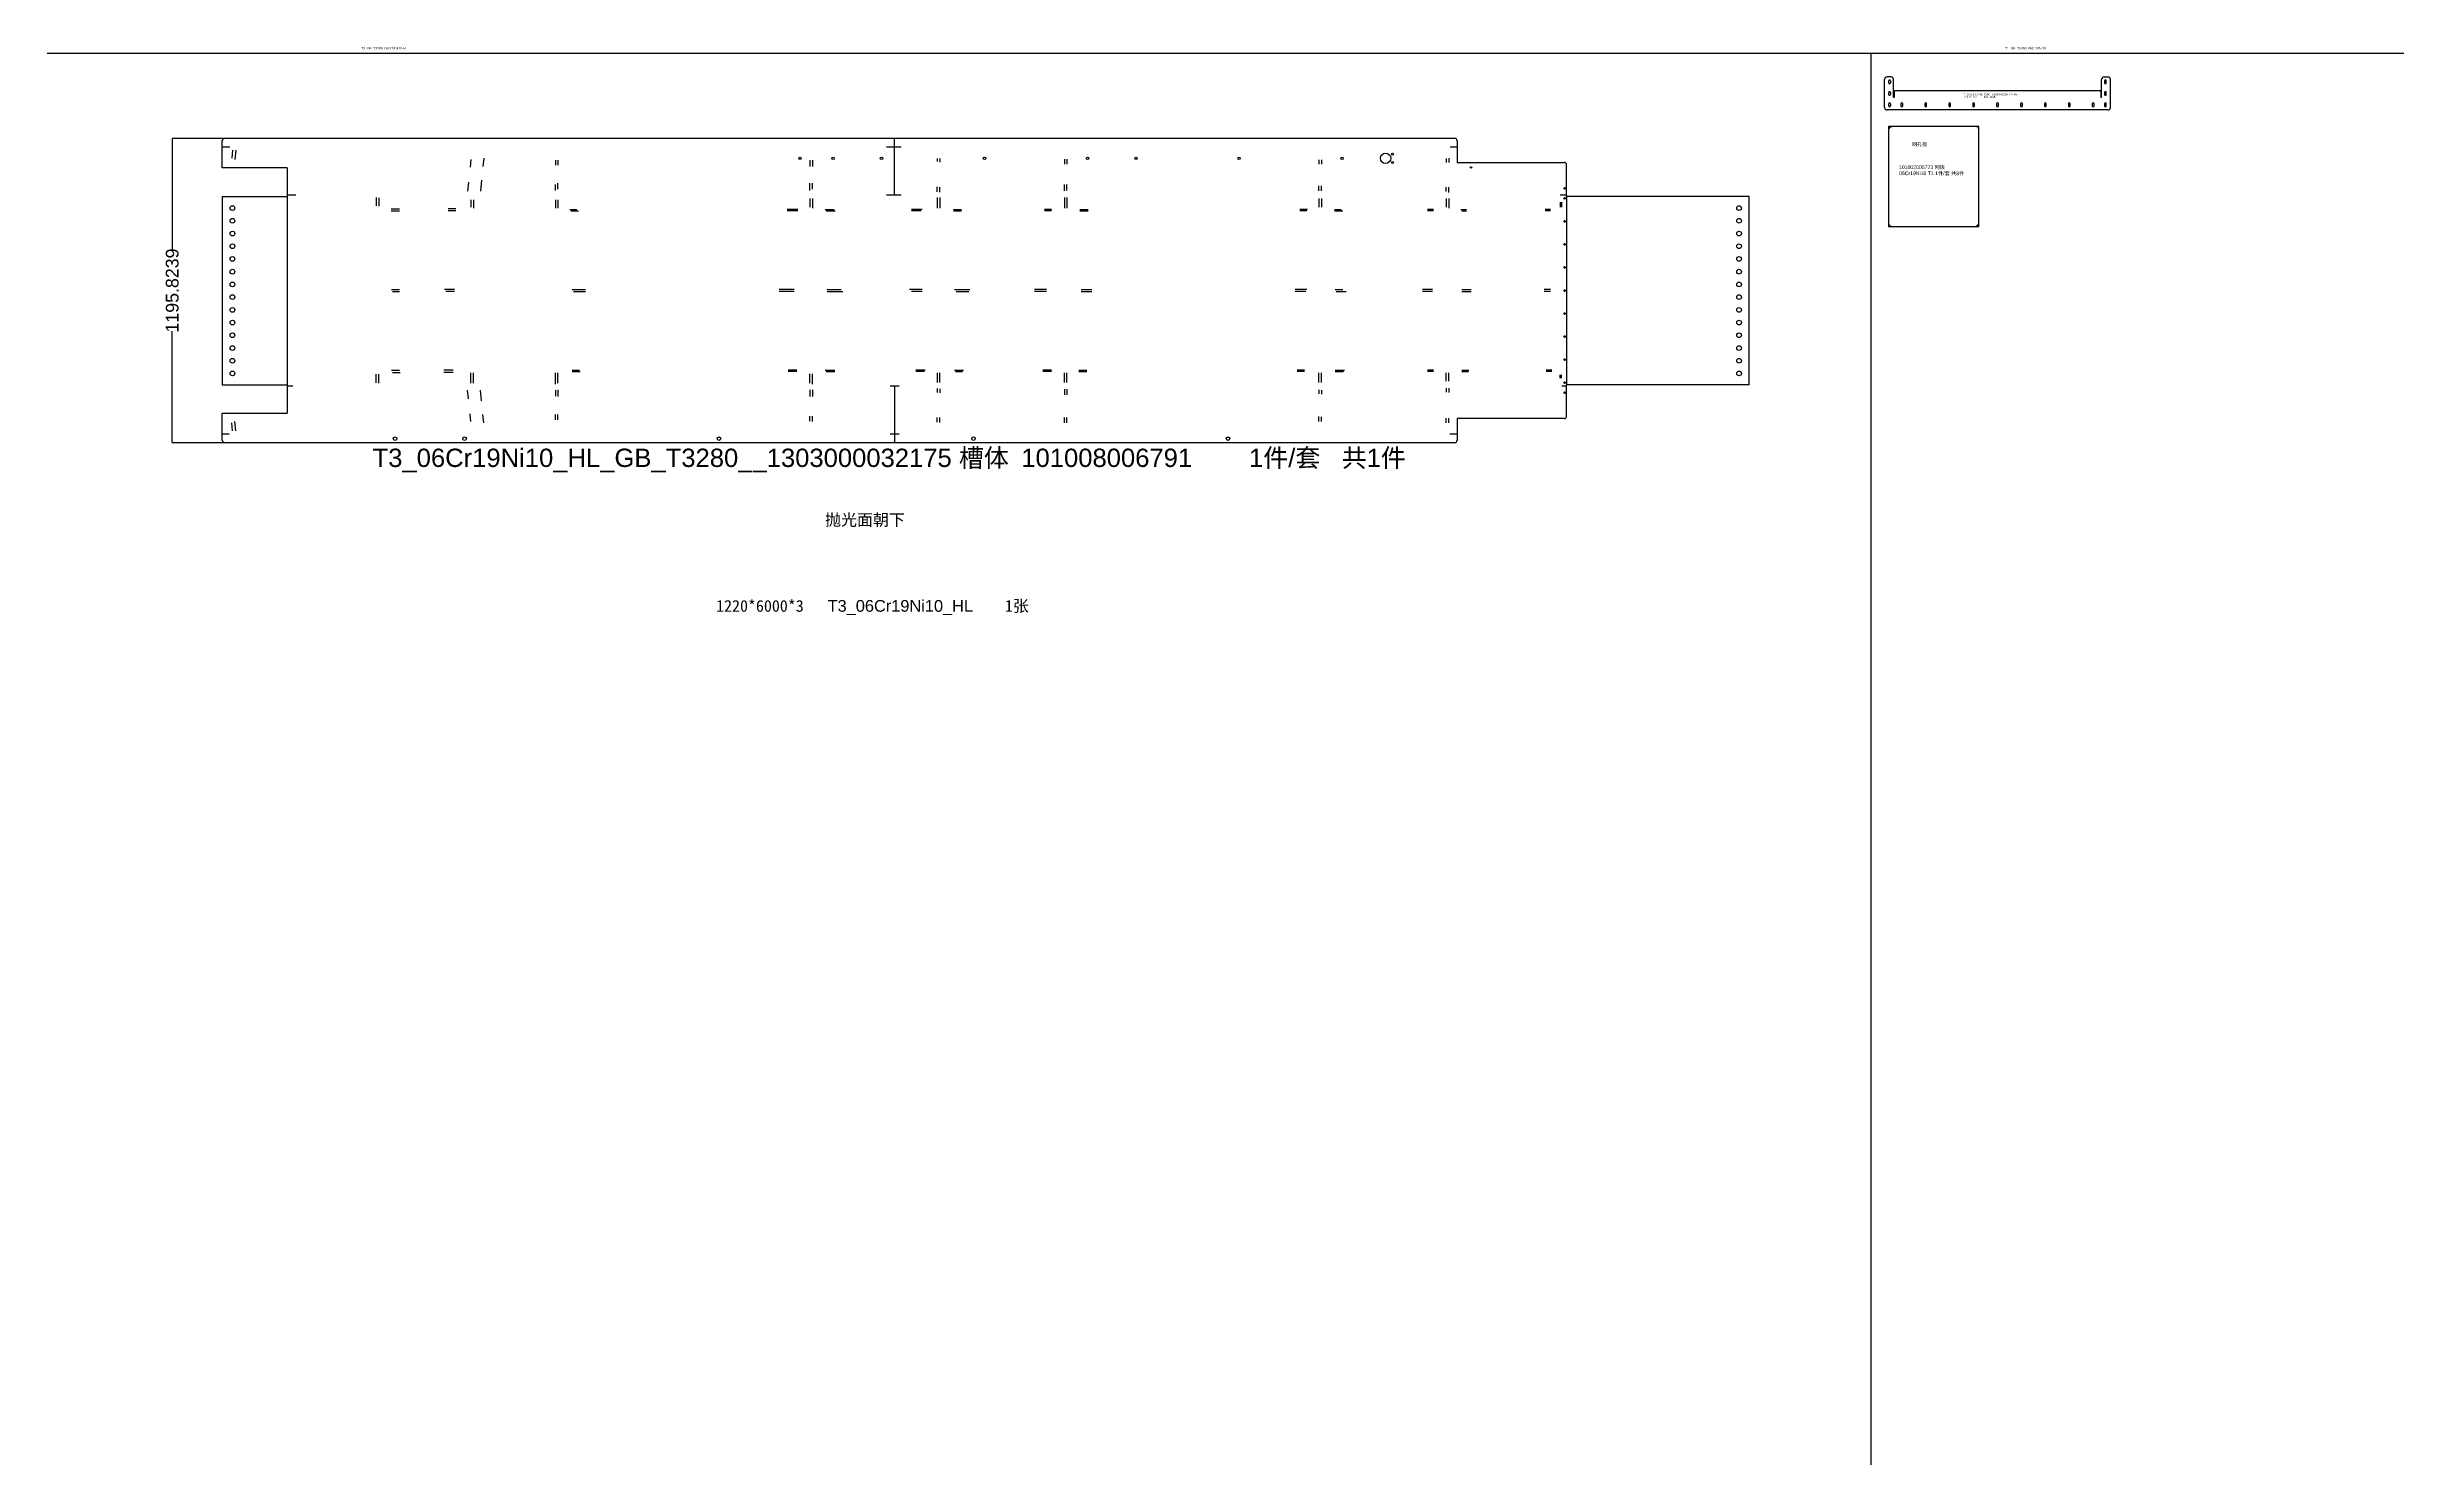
# Model space of a CAD drawing. Extents: x -15495 to 21573, y -5484 to 3275.
# Drawn here: x -15495 to -6261, y -2959 to 2613 of the extents above; entities that cross this region are included whole.
import ezdxf

# ---------------------------------------------------------------- set-up
doc = ezdxf.new("R2010")
doc.units = 0
doc.header["$MEASUREMENT"] = 0
doc.layers.get('0').update_dxf_attribs({"linetype": 'CONTINUOUS'})
doc.layers.get('DEFPOINTS').update_dxf_attribs({"linetype": 'CONTINUOUS'})
doc.layers.add('粗实线', color=7, linetype='CONTINUOUS')
doc.styles.get("Standard").update_dxf_attribs({"font": 'arial.ttf'})
doc.dimstyles.new('AM_ANSI', dxfattribs={"dimtxt": 50, "dimasz": 0.12, "dimexe": 0.1, "dimexo": 0.05, "dimgap": 0.06, "dimtad": 0, "dimtoh": 1, "dimdec": 4, "dimzin": 7, "dimtxsty": 'STANDARD', "dimcen": 0, "dimclrd": 256, "dimclre": 256, "dimclrt": 2, "dimazin": 3, "dimtp": 0.1, "dimtm": 0.1, "dimtfac": 0.71, "dimtdec": 4, "dimtofl": 0, "dimtmove": 0, "dimatfit": 3, "dimtolj": 1, "dimtzin": 7})

# ---------------------------------------------------------------- blocks, each defined once
blk = doc.blocks.new('*D16')
at = {"linetype": 'BYBLOCK'}
for p, q in [((-14407.1, 2254.2), (-15003.3, 2254.2)), ((-15003.2, 2254.1), (-15003.2, 1816.1)), ((-15003.2, 1058.5), (-15003.2, 1496.5)), ((-14407.1, 1058.4), (-15003.3, 1058.4))]:
    blk.add_line(p, q, dxfattribs=at)
for points in [[(-15003.2, 2254.1), (-15003.2, 2254.1), (-15003.2, 2254.2)], [(-15003.2, 1058.5), (-15003.2, 1058.5), (-15003.2, 1058.4)]]:
    blk.add_solid(points)
at = {"layer": 'DEFPOINTS', "color": 0}
for p in [(-15003.2, 2254.2), (-14407.1, 2254.2), (-14407.1, 1058.4)]:
    blk.add_point(p, dxfattribs=at)
at = {"color": 2, "insert": (-15003.2, 1656.3), "char_height": 50, "attachment_point": 5, "rotation": 90}
blk.add_mtext('\\A1;1195.8239', dxfattribs=at)
blk = doc.blocks.new('101002005773_网板_06CR19NI10')
at = {"color": 7, "linetype": 'CONTINUOUS'}
for p, q in [((31235, 28062.9), (31235, 27669.9)), ((31590, 28062.9), (31235, 28062.9)), ((31590, 27669.9), (31590, 28062.9)), ((31235, 27669.9), (31590, 27669.9))]:
    blk.add_line(p, q, dxfattribs=at)
at = {"color": 6}
for p, q in [((31238, 28060.9), (31247.1, 28060.9)), ((31238, 28060.9), (31238, 28053)), ((31587, 28060.9), (31580.7, 28060.9)), ((31587, 28060.9), (31587, 28054.8)), ((31238, 27671.9), (31238, 27678.4)), ((31238, 27671.9), (31244.6, 27671.9)), ((31587, 27671.9), (31580.5, 27671.9)), ((31587, 27671.9), (31587, 27678.7))]:
    blk.add_line(p, q, dxfattribs=at)
at = {"color": 2, "insert": (31326.6, 27999.8), "char_height": 14.4, "width": 73.898, "attachment_point": 1}
blk.add_mtext('{\\fSimSun|b0|i0|c134|p2;网孔板}', dxfattribs=at)
at = {"color": 3, "insert": (31276.3, 27909.6), "char_height": 14.4, "width": 290.524, "attachment_point": 1}
blk.add_mtext('101002005773 {\\fSimSun|b0|i0|c134|p2;网板} 06Cr19Ni10 T1 1{\\fSimSun|b0|i0|c134|p2;件}/{\\fSimSun|b0|i0|c134|p2;套} {\\fSimSun|b0|i0|c134|p2;共}8{\\fSimSun|b0|i0|c134|p2;件}', dxfattribs=at)
blk = doc.blocks.new('T1_06CR19NI10_GB_T3280__13')
at = {"layer": '粗实线', "linetype": 'CONTINUOUS'}
for p, q in [((-1318.9, 2409.1), (-1333.9, 2409.1)), ((-480.9, 2409.1), (-465.9, 2409.1)), ((-1343.9, 2289.1), (-1343.9, 2399.1)), ((-1327.4, 2385.1), (-1327.4, 2393.1)), ((-1327.4, 2340.1), (-1327.4, 2348.1)), ((-1320.4, 2393.1), (-1320.4, 2385.1)), ((-1320.4, 2348.1), (-1320.4, 2340.1)), ((-1308.9, 2327.6), (-1308.9, 2399.1)), ((-1305.9, 2327.6), (-1308.9, 2327.6)), ((-1305.9, 2351.5), (-1305.9, 2327.6)), ((-496.9, 2354.5), (-1302.9, 2354.5)), ((-493.9, 2351.5), (-493.9, 2327.6)), ((-490.9, 2327.6), (-493.9, 2327.6)), ((-490.9, 2327.6), (-490.9, 2399.1)), ((-479.4, 2393.1), (-479.4, 2385.1)), ((-479.4, 2348.1), (-479.4, 2340.1)), ((-472.4, 2385.1), (-472.4, 2393.1)), ((-472.4, 2340.1), (-472.4, 2348.1)), ((-455.9, 2289.1), (-455.9, 2399.1)), ((-465.9, 2279.1), (-1333.9, 2279.1)), ((-1327.4, 2295.1), (-1327.4, 2303.1)), ((-1320.4, 2303.1), (-1320.4, 2295.1)), ((-1279.4, 2303.1), (-1279.4, 2295.1)), ((-1272.4, 2295.1), (-1272.4, 2303.1)), ((-1185.4, 2303.1), (-1185.4, 2295.1)), ((-1178.4, 2295.1), (-1178.4, 2303.1)), ((-1091.4, 2303.1), (-1091.4, 2295.1)), ((-1084.4, 2295.1), (-1084.4, 2303.1)), ((-997.4, 2303.1), (-997.4, 2295.1)), ((-990.4, 2295.1), (-990.4, 2303.1)), ((-903.4, 2303.1), (-903.4, 2295.1)), ((-896.4, 2295.1), (-896.4, 2303.1)), ((-809.4, 2303.1), (-809.4, 2295.1)), ((-802.4, 2295.1), (-802.4, 2303.1)), ((-715.4, 2303.1), (-715.4, 2295.1)), ((-708.4, 2295.1), (-708.4, 2303.1)), ((-621.4, 2303.1), (-621.4, 2295.1)), ((-614.4, 2295.1), (-614.4, 2303.1)), ((-527.4, 2303.1), (-527.4, 2295.1)), ((-520.4, 2295.1), (-520.4, 2303.1)), ((-479.4, 2303.1), (-479.4, 2295.1)), ((-472.4, 2295.1), (-472.4, 2303.1))]:
    blk.add_line(p, q, dxfattribs=at)
for centre, radius, start, end in [((-1333.9, 2399.1), 10, 90, 180), ((-1318.9, 2399.1), 10, 0, 90), ((-480.9, 2399.1), 10, 90, 180), ((-465.9, 2399.1), 10, 0, 90), ((-1323.9, 2393.1), 3.5, 0, 180), ((-1323.9, 2385.1), 3.5, 180, 0), ((-1323.9, 2348.1), 3.5, 0, 180), ((-1323.9, 2340.1), 3.5, 180, 0), ((-1302.9, 2351.5), 3, 90, 180), ((-496.9, 2351.5), 3, 0, 90), ((-475.9, 2393.1), 3.5, 0, 180), ((-475.9, 2385.1), 3.5, 180, 0), ((-475.9, 2348.1), 3.5, 0, 180), ((-475.9, 2340.1), 3.5, 180, 0), ((-1333.9, 2289.1), 10, 180, 270), ((-1323.9, 2303.1), 3.5, 0, 180), ((-1323.9, 2295.1), 3.5, 180, 0), ((-1275.9, 2303.1), 3.5, 0, 180), ((-1275.9, 2295.1), 3.5, 180, 0), ((-1181.9, 2303.1), 3.5, 0, 180), ((-1181.9, 2295.1), 3.5, 180, 0), ((-1087.9, 2303.1), 3.5, 0, 180), ((-1087.9, 2295.1), 3.5, 180, 0), ((-993.9, 2303.1), 3.5, 0, 180), ((-993.9, 2295.1), 3.5, 180, 0), ((-899.9, 2303.1), 3.5, 0, 180), ((-899.9, 2295.1), 3.5, 180, 0), ((-805.9, 2303.1), 3.5, 0, 180), ((-805.9, 2295.1), 3.5, 180, 0), ((-711.9, 2303.1), 3.5, 0, 180), ((-711.9, 2295.1), 3.5, 180, 0), ((-617.9, 2303.1), 3.5, 0, 180), ((-617.9, 2295.1), 3.5, 180, 0), ((-523.9, 2303.1), 3.5, 0, 180), ((-523.9, 2295.1), 3.5, 180, 0), ((-475.9, 2303.1), 3.5, 0, 180), ((-475.9, 2295.1), 3.5, 180, 0), ((-465.9, 2289.1), 10, 270, 0)]:
    blk.add_arc(centre, radius, start, end, dxfattribs=at)
at = {"insert": (-1034.2, 2342.7), "char_height": 6, "width": 248.984, "attachment_point": 1}
blk.add_mtext('{\\C2;\\c2092017;T1_06Cr19Ni10_GB_T3280__1303000032089  \\fSimSun|b0|i0|c134|p54;下外中板 \\fArial|b0|i0|c0|p34;101002013823        1\\fSimSun|b0|i0|c134|p54;件\\fArial|b0|i0|c0|p34;/\\fSimSun|b0|i0|c134|p54;套\\fArial|b0|i0|c0|p34;   \\fSimSun|b0|i0|c134|p54;共\\fArial|b0|i0|c0|p34;1\\fSimSun|b0|i0|c134|p54;件}', dxfattribs=at)

msp = doc.modelspace()

# ---------------------------------------------------------------- linework, layer by layer
at = {"color": 1}
for p, q in [((-15495.45919, 2589.60046), (21572.91335, 2589.60046)), ((-8328.55297, 2589.60046), (-8328.55297, -2958.67173)), ((-12165.35725, 2034.55296), (-12165.35725, 2254.23692)), ((-12165.35725, 1278.09699), (-12165.35725, 1058.41303))]:
    msp.add_line(p, q, dxfattribs=at)
at = {"color": 6, "linetype": 'CONTINUOUS'}
for p, q in [((-14806.65725, 2221.00894), (-14777.43581, 2221.00894)), ((-12196.82488, 2221.00894), (-12138.89191, 2221.00894)), ((-9981.96011, 2221.00894), (-9954.55725, 2221.00894)), ((-14765.96899, 2208.03051), (-14769.32499, 2176.10028)), ((-14752.89738, 2208.03051), (-14756.77385, 2171.14831)), ((-13829.69522, 2171.14831), (-13832.82904, 2141.33197)), ((-13778.89933, 2176.10028), (-13782.29805, 2143.76369)), ((-13497.55725, 2168.94908), (-13497.55725, 2148.94972)), ((-13487.55725, 2168.94908), (-13487.55725, 2148.94972)), ((-12497.55725, 2168.94908), (-12497.55725, 2143.41283)), ((-12487.55725, 2168.94908), (-12487.55725, 2143.41283)), ((-11997.55725, 2174.51571), (-11997.55725, 2163.38245)), ((-11987.55725, 2175.63799), (-11987.55725, 2160.89193)), ((-11497.55725, 2172.67069), (-11497.55725, 2152.53774)), ((-11487.55725, 2172.67069), (-11487.55725, 2152.53774)), ((-10497.55725, 2169.24613), (-10497.55725, 2152.53774)), ((-10487.55725, 2169.24613), (-10487.55725, 2152.53774)), ((-9997.55725, 2174.51571), (-9997.55725, 2158.77055)), ((-9987.55725, 2176.43682), (-9987.55725, 2158.77055)), ((-14551.65725, 2032.55296), (-14517.76038, 2032.55296)), ((-13839.10989, 2081.57376), (-13842.7079, 2047.3409)), ((-13787.9862, 2089.64454), (-13792.43249, 2047.3409)), ((-13497.55725, 2049.60606), (-13497.55725, 2073.10693)), ((-13487.55725, 2054.05042), (-13487.55725, 2077.57299)), ((-12497.55725, 2049.60606), (-12497.55725, 2077.57299)), ((-12487.55725, 2054.05042), (-12487.55725, 2077.57299)), ((-12196.82488, 2032.55296), (-12167.35725, 2032.55296)), ((-12163.35725, 2032.55296), (-12138.89191, 2032.55296)), ((-11997.55725, 2044.3594), (-11997.55725, 2063.74144)), ((-11987.55725, 2042.35745), (-11987.55725, 2062.30639)), ((-11497.55725, 2047.71009), (-11497.55725, 2073.10693)), ((-11487.55725, 2049.60606), (-11487.55725, 2073.10693)), ((-10497.55725, 2047.71009), (-10497.55725, 2067.51306)), ((-10487.55725, 2047.71009), (-10487.55725, 2067.51306)), ((-9997.55725, 2045.36462), (-9997.55725, 2062.30639)), ((-9987.55725, 2041.27365), (-9987.55725, 2062.30639)), ((-9549.55018, 2032.55296), (-9524.05725, 2032.55296)), ((-14551.65725, 2026.32498), (-14551.65725, 1286.32498)), ((-14201.65725, 2021.66313), (-14201.65725, 1988.52425)), ((-14191.65725, 2020.84664), (-14191.65725, 1988.20002)), ((-14143.73452, 1977.82498), (-14110.29303, 1977.82498)), ((-14143.73452, 1969.82498), (-14110.29303, 1969.82498)), ((-13888.7955, 1977.82498), (-13919.70996, 1977.82498)), ((-13888.7955, 1969.82498), (-13919.70996, 1969.82498)), ((-13829.65725, 2013.04337), (-13829.65725, 1984.35814)), ((-13819.65725, 2013.04337), (-13819.65725, 1979.82498)), ((-13497.55725, 2013.04337), (-13497.55725, 1979.82498)), ((-13487.55725, 2013.04337), (-13487.55725, 1979.82498)), ((-13441.23274, 1974.82498), (-13413.13939, 1974.82498)), ((-13437.56839, 1969.82498), (-13406.72678, 1969.82498)), ((-12545.68891, 1974.82498), (-12587.03579, 1974.82498)), ((-12545.68891, 1969.82498), (-12587.03579, 1969.82498)), ((-12497.55725, 2018.18413), (-12497.55725, 1984.35814)), ((-12487.55725, 2018.18413), (-12487.55725, 1980.32374)), ((-12437.52249, 1974.82498), (-12402.82064, 1974.82498)), ((-12433.83081, 1969.82498), (-12398.02145, 1969.82498)), ((-12057.13092, 1974.82498), (-12097.86636, 1974.82498)), ((-12060.8767, 1969.82498), (-12097.86636, 1969.82498)), ((-11997.55725, 2021.66313), (-11997.55725, 1980.32374)), ((-11987.55725, 2021.66313), (-11987.55725, 1980.32374)), ((-11933.51993, 1974.82498), (-11902.14895, 1974.82498)), ((-11933.51993, 1969.82498), (-11902.14895, 1969.82498)), ((-11548.49825, 1974.82498), (-11576.32285, 1974.82498)), ((-11548.49825, 1969.82498), (-11576.32285, 1969.82498)), ((-11497.55725, 2021.66313), (-11497.55725, 1980.32374)), ((-11487.55725, 2021.66313), (-11487.55725, 1980.32374)), ((-11436.86859, 1974.82498), (-11404.07531, 1974.82498)), ((-11436.86859, 1969.82498), (-11404.07531, 1969.82498)), ((-10542.01608, 1974.82498), (-10573.09669, 1974.82498)), ((-10545.67262, 1969.82498), (-10573.09669, 1969.82498)), ((-10497.55725, 2018.18413), (-10497.55725, 1984.35814)), ((-10487.55725, 2018.18413), (-10487.55725, 1984.35814)), ((-10436.70767, 1974.82498), (-10409.64926, 1974.82498)), ((-10436.70767, 1969.82498), (-10404.16444, 1969.82498)), ((-10047.10347, 1974.82498), (-10071.2106, 1974.82498)), ((-10047.10347, 1969.82498), (-10071.2106, 1969.82498)), ((-9997.55725, 2018.18413), (-9997.55725, 1984.35814)), ((-9987.55725, 2018.18413), (-9987.55725, 1980.32374)), ((-9939.72455, 1974.82498), (-9917.3991, 1974.82498)), ((-9936.62379, 1969.82498), (-9917.3991, 1969.82498)), ((-9587.03668, 1974.82498), (-9609.03661, 1974.82498)), ((-9587.03668, 1969.82498), (-9609.03661, 1969.82498)), ((-9549.05725, 2003.9797), (-9549.05725, 1984.35814)), ((-9544.05725, 2003.9797), (-9544.05725, 1984.35814)), ((-9524.05725, 2026.32498), (-9524.05725, 1286.32498)), ((-14141.45068, 1660.32498), (-14110.29303, 1660.32498)), ((-14138.41557, 1652.32498), (-14110.29303, 1652.32498)), ((-13893.57936, 1660.32498), (-13932.97078, 1660.32498)), ((-13893.57936, 1652.32498), (-13927.92059, 1652.32498)), ((-13432.0954, 1660.32498), (-13379.5137, 1660.32498)), ((-13427.18607, 1652.32498), (-13379.5137, 1652.32498)), ((-12559.70699, 1660.32498), (-12617.98864, 1660.32498)), ((-12559.70699, 1652.32498), (-12617.98864, 1652.32498)), ((-12430.06006, 1660.32498), (-12374.75196, 1660.32498)), ((-12430.06006, 1652.32498), (-12368.21014, 1652.32498)), ((-12057.13092, 1660.32498), (-12106.09317, 1660.32498)), ((-12057.13092, 1652.32498), (-12097.86636, 1652.32498)), ((-11929.1963, 1660.32498), (-11868.85938, 1660.32498)), ((-11922.33983, 1652.32498), (-11872.97326, 1652.32498)), ((-11567.91968, 1660.32498), (-11615.45883, 1660.32498)), ((-11567.91968, 1652.32498), (-11615.45883, 1652.32498)), ((-11432.25919, 1660.32498), (-11390.5175, 1660.32498)), ((-11432.25919, 1652.32498), (-11390.5175, 1652.32498)), ((-10545.67262, 1660.32498), (-10590.87319, 1660.32498)), ((-10549.06949, 1652.32498), (-10590.87319, 1652.32498)), ((-10433.46418, 1660.32498), (-10404.16444, 1660.32498)), ((-10429.33542, 1652.32498), (-10390.62828, 1652.32498)), ((-10051.8163, 1660.32498), (-10090.63825, 1660.32498)), ((-10051.8163, 1652.32498), (-10090.63825, 1652.32498)), ((-9936.62379, 1660.32498), (-9898.80552, 1660.32498)), ((-9936.62379, 1652.32498), (-9898.80552, 1652.32498)), ((-9587.03668, 1660.32498), (-9612.69999, 1660.32498)), ((-9587.03668, 1652.32498), (-9612.69999, 1652.32498)), ((-14201.65725, 1293.68888), (-14201.65725, 1327.08385)), ((-14191.65725, 1292.66723), (-14191.65725, 1327.08385)), ((-14141.45068, 1342.82498), (-14110.29303, 1342.82498)), ((-14138.41557, 1334.82498), (-14107.49088, 1334.82498)), ((-13899.70133, 1342.82498), (-13936.0247, 1342.82498)), ((-13899.70133, 1334.82498), (-13936.0247, 1334.82498)), ((-13829.65725, 1291.92703), (-13829.65725, 1332.82498)), ((-13819.65725, 1291.92703), (-13819.65725, 1332.82498)), ((-13497.55725, 1288.91528), (-13497.55725, 1332.82498)), ((-13487.55725, 1291.92703), (-13487.55725, 1332.82498)), ((-13432.0954, 1342.82498), (-13403.34988, 1342.82498)), ((-13432.0954, 1337.82498), (-13401.01818, 1337.82498)), ((-12549.6287, 1342.82498), (-12583.09266, 1342.82498)), ((-12549.6287, 1337.82498), (-12583.09266, 1337.82498)), ((-12497.55725, 1291.92703), (-12497.55725, 1328.73739)), ((-12487.55725, 1288.91528), (-12487.55725, 1328.73739)), ((-12437.52249, 1342.82498), (-12399.1351, 1342.82498)), ((-12433.83081, 1337.82498), (-12399.1351, 1337.82498)), ((-12044.15539, 1342.82498), (-12081.61204, 1342.82498)), ((-12048.02897, 1337.82498), (-12081.61204, 1337.82498)), ((-11997.55725, 1332.82498), (-11997.55725, 1295.0482)), ((-11987.55725, 1295.0482), (-11987.55725, 1332.82498)), ((-11929.1963, 1342.82498), (-11893.86041, 1342.82498)), ((-11925.62378, 1337.82498), (-11897.65655, 1337.82498)), ((-11548.49825, 1342.82498), (-11582.49697, 1342.82498)), ((-11548.49825, 1337.82498), (-11582.49697, 1337.82498)), ((-11497.55725, 1295.0482), (-11497.55725, 1332.82498)), ((-11487.55725, 1295.0482), (-11487.55725, 1332.82498)), ((-11440.43617, 1342.82498), (-11408.86711, 1342.82498)), ((-11440.43617, 1337.82498), (-11408.86711, 1337.82498)), ((-10553.72803, 1342.82498), (-10583.07435, 1342.82498)), ((-10553.72803, 1337.82498), (-10583.07435, 1337.82498)), ((-10497.55725, 1295.0482), (-10497.55725, 1332.82498)), ((-10487.55725, 1295.0482), (-10487.55725, 1332.82498)), ((-10433.46418, 1342.82498), (-10397.34834, 1342.82498)), ((-10433.46418, 1337.82498), (-10400.56437, 1337.82498)), ((-10047.10347, 1342.82498), (-10071.2106, 1342.82498)), ((-10047.10347, 1337.82498), (-10071.2106, 1337.82498)), ((-9997.55725, 1299.93048), (-9997.55725, 1332.82498)), ((-9987.55725, 1299.93048), (-9987.55725, 1332.82498)), ((-9936.62379, 1342.82498), (-9907.97979, 1342.82498)), ((-9936.62379, 1337.82498), (-9910.37567, 1337.82498)), ((-9582.54728, 1342.82498), (-9604.63645, 1342.82498)), ((-9582.54728, 1337.82498), (-9604.63645, 1337.82498)), ((-9549.05725, 1311.40694), (-9549.05725, 1324.91779)), ((-9544.05725, 1311.40694), (-9544.05725, 1324.91779)), ((-14530.10362, 1280.09699), (-14551.65725, 1280.09699)), ((-13839.10989, 1231.07619), (-13842.7079, 1265.30906)), ((-13787.9862, 1223.00541), (-13792.43249, 1265.30906)), ((-13497.55725, 1265.30906), (-13497.55725, 1241.43603)), ((-13487.55725, 1265.97087), (-13487.55725, 1240.13711)), ((-12497.55725, 1265.97087), (-12497.55725, 1240.13711)), ((-12487.55725, 1265.97087), (-12487.55725, 1240.13711)), ((-12167.35725, 1280.09699), (-12182.55605, 1280.09699)), ((-12147.18868, 1280.09699), (-12163.35725, 1280.09699)), ((-11997.55725, 1271.60843), (-11997.55725, 1255.34118)), ((-11987.55725, 1270.62037), (-11987.55725, 1253.70638)), ((-11497.55725, 1268.37742), (-11497.55725, 1245.93387)), ((-11487.55725, 1268.37742), (-11487.55725, 1245.93387)), ((-10497.55725, 1265.97087), (-10497.55725, 1250.28232)), ((-10487.55725, 1265.30906), (-10487.55725, 1248.46304)), ((-9997.55725, 1272.22874), (-9997.55725, 1256.60019)), ((-9987.55725, 1272.22874), (-9987.55725, 1255.34118)), ((-9524.05725, 1280.09699), (-9542.92496, 1280.09699)), ((-14765.96899, 1104.61945), (-14769.32499, 1136.54968)), ((-14752.89738, 1104.61945), (-14756.77385, 1141.50164)), ((-13829.69522, 1141.50164), (-13832.82904, 1171.31799)), ((-13778.89933, 1136.54968), (-13782.29805, 1168.88627)), ((-13497.55725, 1148.16382), (-13497.55725, 1168.88627)), ((-13487.55725, 1148.16382), (-13487.55725, 1168.88627)), ((-12497.55725, 1142.92416), (-12497.55725, 1162.00544)), ((-12487.55725, 1141.50164), (-12487.55725, 1162.00544)), ((-11997.55725, 1139.08868), (-11997.55725, 1157.23897)), ((-11987.55725, 1137.81969), (-11987.55725, 1157.23897)), ((-11497.55725, 1136.54968), (-11497.55725, 1157.23897)), ((-11487.55725, 1136.54968), (-11487.55725, 1157.23897)), ((-10497.55725, 1141.50164), (-10497.55725, 1160.69871)), ((-10487.55725, 1141.50164), (-10487.55725, 1160.26178)), ((-9997.55725, 1136.54968), (-9997.55725, 1154.54451)), ((-9987.55725, 1136.54968), (-9987.55725, 1154.54451)), ((-14779.9672, 1091.64102), (-14806.65725, 1091.64102)), ((-12147.18868, 1091.64102), (-12182.55605, 1091.64102)), ((-9954.55725, 1091.64102), (-9982.77351, 1091.64102))]:
    msp.add_line(p, q, dxfattribs=at)
at = {"color": 7, "linetype": 'CONTINUOUS'}
for p, q in [((-14806.65725, 2026.32498), (-14551.65725, 2026.32498)), ((-14806.65725, 2026.32498), (-14806.65725, 1286.32498)), ((-8806.65725, 2026.32498), (-9524.05725, 2026.32498)), ((-8806.65725, 1286.32498), (-8806.65725, 2026.32498)), ((-14806.65725, 1286.32498), (-14551.65725, 1286.32498)), ((-8806.65725, 1286.32498), (-9524.05725, 1286.32498))]:
    msp.add_line(p, q, dxfattribs=at)
at = {"color": 6, "linetype": 'CONTINUOUS'}
msp.add_circle((-9900.05725, 2139.78095), 2.75, dxfattribs=at)
at = {"color": 1}
for centre in [(-12165.35725, 2032.55296), (-12165.35725, 1280.09699)]:
    msp.add_circle(centre, 2, dxfattribs=at)
at = {"color": 7, "linetype": 'CONTINUOUS'}
for centre in [(-14766.65725, 1980.32498), (-14766.65725, 1930.32498), (-8846.65725, 1980.32498), (-8846.65725, 1930.32498), (-14766.65725, 1880.32498), (-8846.65725, 1880.32498), (-14766.65725, 1830.32498), (-14766.65725, 1780.32498), (-8846.65725, 1830.32498), (-8846.65725, 1780.32498), (-14766.65725, 1730.32498), (-14766.65725, 1680.32498), (-8846.65725, 1730.32498), (-8846.65725, 1680.32498), (-14766.65725, 1630.32498), (-14766.65725, 1580.32498), (-8846.65725, 1630.32498), (-8846.65725, 1580.32498), (-14766.65725, 1530.32498), (-14766.65725, 1480.32498), (-8846.65725, 1530.32498), (-8846.65725, 1480.32498), (-14766.65725, 1430.32498), (-14766.65725, 1380.32498), (-8846.65725, 1430.32498), (-8846.65725, 1380.32498), (-14766.65725, 1330.32498), (-8846.65725, 1330.32498)]:
    msp.add_circle(centre, 9.25, dxfattribs=at)
at = {"layer": '粗实线', "linetype": 'CONTINUOUS'}
for p, q in [((-14806.65725, 2138.78095), (-14806.65725, 2244.23692)), ((-9964.55725, 2254.23692), (-14796.65725, 2254.23692)), ((-9954.55725, 2244.23692), (-9954.55725, 2159.78095)), ((-14551.65725, 2138.78095), (-14806.65725, 2138.78095)), ((-14551.65725, 2138.78095), (-14551.65725, 2026.32498)), ((-9954.55725, 2159.78095), (-9534.05725, 2159.78095)), ((-9524.05725, 2026.32498), (-9524.05725, 2149.78095)), ((-14551.65725, 1286.32498), (-14551.65725, 1173.869)), ((-9524.05725, 1162.869), (-9524.05725, 1286.32498)), ((-14806.65725, 1068.41303), (-14806.65725, 1173.869)), ((-14806.65725, 1173.869), (-14551.65725, 1173.869)), ((-9534.05725, 1152.869), (-9954.55725, 1152.869)), ((-9954.55725, 1152.869), (-9954.55725, 1068.41303)), ((-9964.55725, 1058.41303), (-14796.65725, 1058.41303))]:
    msp.add_line(p, q, dxfattribs=at)
for centre, radius in [((-12536.55725, 2175.78095), 5), ((-12406.55725, 2175.78095), 5), ((-12216.55725, 2175.78095), 5), ((-11811.55725, 2175.78095), 5), ((-11406.55725, 2175.78095), 5), ((-11216.55725, 2175.78095), 5), ((-10811.55725, 2175.78095), 5), ((-10406.55725, 2175.78095), 5), ((-10235.55725, 2175.78095), 20.25), ((-10208.55725, 2191.78095), 4), ((-10208.55725, 2159.78095), 4), ((-9532.05725, 2057.78095), 3.2), ((-9532.05725, 2018.32498), 3.3), ((-9532.05725, 1927.82498), 3.3), ((-9532.05725, 1837.32498), 3.3), ((-9532.05725, 1746.82498), 3.3), ((-9532.05725, 1656.32498), 3.3), ((-9532.05725, 1565.82498), 3.3), ((-9532.05725, 1475.32498), 3.3), ((-9532.05725, 1384.82498), 3.3), ((-9532.05725, 1294.32498), 3.3), ((-9532.05725, 1254.869), 3.2), ((-14127.65725, 1074.41303), 7), ((-13854.65725, 1074.41303), 7), ((-12854.65725, 1074.41303), 7), ((-11854.65725, 1074.41303), 7), ((-10854.65725, 1074.41303), 7)]:
    msp.add_circle(centre, radius, dxfattribs=at)
for centre, start, end in [((-14796.65725, 2244.23692), 90, 180), ((-9964.55725, 2244.23692), 0, 90), ((-9534.05725, 2149.78095), 0, 90), ((-9534.05725, 1162.869), 270, 0), ((-14796.65725, 1068.41303), 180, 270), ((-9964.55725, 1068.41303), 270, 0)]:
    msp.add_arc(centre, 10, start, end, dxfattribs=at)

# ---------------------------------------------------------------- block references
for name, p in [('T1_06CR19NI10_GB_T3280__13', (-6931.14684, 86.87005)), ('101002005773_网板_06CR19NI10', (-39494.26622, -25761.58508))]:
    msp.add_blockref(name, p)

# ---------------------------------------------------------------- texts
at = {"color": 1, "attachment_point": 1}
for s, insert, char_height, width in [('T3_GB_T3280_06Cr19Ni10-HL', (-14260.66756, 2612.696), 9.2, 161.3719509), ('T1_GB_T3280_06Cr19Ni10', (-7801.53656, 2612.696), 9.2, 161.3719509), ('{\\fSimSun|b0|i0|c134|p54;抛光面朝下}', (-12438.06364, 778.46976), 46, 806.8597545), ('{\\fSimSun|b0|i0|c134|p54;1220*6000*3   \\fArial|b0|i0|c0|p34;\\C2;\\c2092017;T3_06Cr19Ni10_HL\\fSimSun|b0|i0|c134|p54;\\C1;    1张}', (-12866.1698, 440.09075), 46, 1345.6124831)]:
    msp.add_mtext(s, dxfattribs=dict(at, insert=insert, char_height=char_height, width=width))
at = {"insert": (-14216.10622, 1034.98996), "char_height": 72, "width": 4168.2627642, "attachment_point": 1}
msp.add_mtext('{\\C2;\\c2092017;T3_06Cr19Ni10_HL_GB_T3280__1303000032175 \\fSimSun|b0|i0|c134|p54;槽体 \\fArial|b0|i0|c0|p34;101008006791        1\\fSimSun|b0|i0|c134|p54;件\\fArial|b0|i0|c0|p34;/\\fSimSun|b0|i0|c134|p54;套\\fArial|b0|i0|c0|p34;   \\fSimSun|b0|i0|c134|p54;共\\fArial|b0|i0|c0|p34;1\\fSimSun|b0|i0|c134|p54;件}', dxfattribs=at)

# ---------------------------------------------------------------- dimensions: what is measured, and where the dimension line sits
dim = msp.add_linear_dim(base=(-15003.22527, 2254.23692), p1=(-14407.09934, 1058.41303), p2=(-14407.09934, 2254.23692), angle=90, dimstyle='AM_ANSI')
dim.commit()
dim.dimension.update_dxf_attribs({"geometry": '*D16', "text_midpoint": (-15003.22527, 1656.32498)})

doc.saveas('drawing.dxf')
